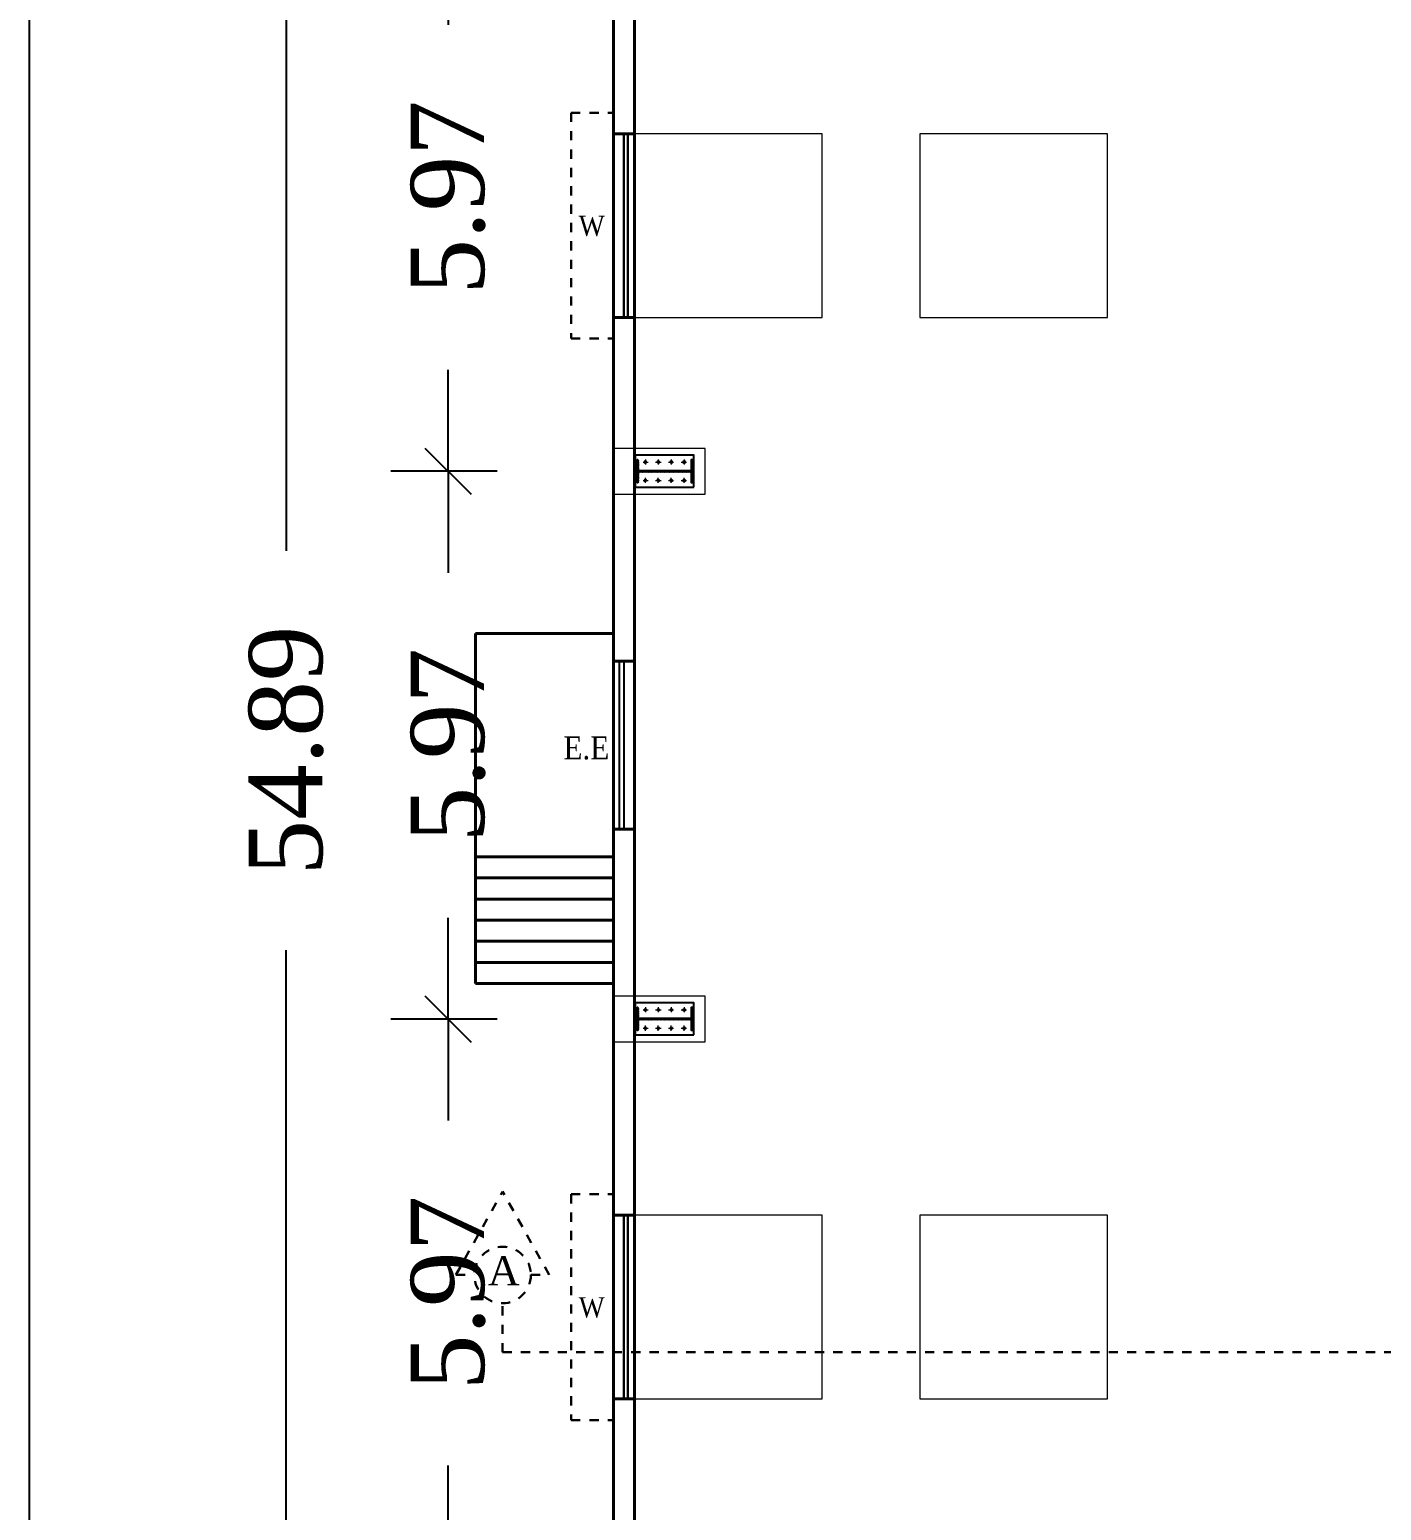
# Model space of a CAD drawing. Header units: metres. Extents: x 98347 to 98865, y -7394 to -7177.
# Drawn here: x 98526.76 to 98541.48, y -7354.85 to -7338.72 of the extents above; entities that cross this region are included whole.
import ezdxf

# ---------------------------------------------------------------- set-up
doc = ezdxf.new("R2010")
doc.units = ezdxf.units.M
doc.header["$LTSCALE"] = 0.5
doc.header["$MEASUREMENT"] = 0
doc.header["$PDMODE"] = 66
doc.linetypes.add('HIDDEN', pattern=[0.375, 0.25, -0.125])
doc.layers.get('0').update_dxf_attribs({"color": 30, "lineweight": 40})
for name, color, linetype in [('BLK_1_COVERED_AREA', 140, 'Continuous'), ('BLK_1_FLR_0_BLT_UP_AREA', 1, 'Continuous'), ('BLK_1_FLR_0_CARPET_AREA', 45, 'Continuous'), ('BLK_1_FLR_0_REGULAR_ROOM_1', 4, 'Continuous'), ('CEN', 3, 'Continuous'), ('PDF2_Geometry', 7, 'Continuous')]:
    doc.layers.add(name, color=color, linetype=linetype)
for name, color, linetype, lineweight in [('BLK_1_FLR_0_ROOM_1_LIGHT_VENTILATION_1', 4, 'Continuous', 15), ('DIM', 5, 'Continuous', 25), ('STAIR', 120, 'HIDDEN', 30), ('TEXT', 11, 'Continuous', 30), ('WINDOW', 3, 'Continuous', 30), ('WORKSHOP_AREA', 5, 'Continuous', 25)]:
    doc.layers.add(name, color=color, linetype=linetype, lineweight=lineweight)
doc.styles.add('15', font='times.ttf', dxfattribs={"width": 0.9, "height": 1.5})
doc.styles.add('DIM', font='times.ttf')
doc.styles.get("Standard").update_dxf_attribs({"font": 'times.ttf'})
doc.dimstyles.new('Standard$0', dxfattribs={"dimtxt": 0.08, "dimasz": 0.05, "dimexe": 0.02, "dimexo": 0.05, "dimgap": 0.09, "dimtad": 0, "dimtih": 1, "dimtoh": 1, "dimzin": 0, "dimdsep": 46, "dimtxsty": 'Standard', "dimcen": 0.09, "dimclrd": 7, "dimclre": 7, "dimclrt": 7, "dimadec": 0, "dimazin": 0, "dimtfac": 1, "dimtofl": 0, "dimtmove": 0, "dimatfit": 3, "dimfxl": 0, "dimtolj": 1, "dimtzin": 0, "dimarcsym": 0})

# ---------------------------------------------------------------- blocks, each defined once
blk = doc.blocks.new('_Oblique')
at = {"color": 0, "linetype": 'ByBlock', "lineweight": -2}
blk.add_line((-0.5, -0.5), (0.5, 0.5), dxfattribs=at)
blk = doc.blocks.new('*D59')
at = {"layer": 'Defpoints', "color": 0}
for p in [(98531.32, -7349.495), (98532.355, -7349.495), (98532.355, -7355.462)]:
    blk.add_point(p, dxfattribs=at)
at = {"layer": 'DIM', "color": 4, "lineweight": -2}
for p, q in [((98531.855, -7349.495), (98530.695, -7349.495)), ((98531.32, -7349.495), (98531.32, -7350.599)), ((98531.32, -7355.462), (98531.32, -7354.358)), ((98531.855, -7355.462), (98530.695, -7355.462))]:
    blk.add_line(p, q, dxfattribs=at)
at = {"layer": 'DIM', "color": 4, "lineweight": -2, "xscale": 0.5, "yscale": 0.5, "zscale": 0.5}
for p, rotation in [((98531.32, -7349.495), 90), ((98531.32, -7355.462), 270)]:
    blk.add_blockref('_Oblique', p, dxfattribs=dict(at, rotation=rotation))
at = {"layer": 'DIM', "insert": (98531.32, -7352.478), "char_height": 0.8, "attachment_point": 5, "rotation": 90, "style": 'DIM'}
blk.add_mtext('\\A1;5.97', dxfattribs=at)
blk = doc.blocks.new('*D60')
at = {"layer": 'Defpoints', "color": 0}
for p in [(98531.32, -7343.529), (98532.355, -7343.529), (98532.355, -7349.495)]:
    blk.add_point(p, dxfattribs=at)
at = {"layer": 'DIM', "color": 4, "lineweight": -2}
for p, q in [((98531.855, -7343.529), (98530.695, -7343.529)), ((98531.32, -7343.529), (98531.32, -7344.633)), ((98531.32, -7349.495), (98531.32, -7348.391)), ((98531.855, -7349.495), (98530.695, -7349.495))]:
    blk.add_line(p, q, dxfattribs=at)
at = {"layer": 'DIM', "color": 4, "lineweight": -2, "xscale": 0.5, "yscale": 0.5, "zscale": 0.5}
for p, rotation in [((98531.32, -7343.529), 90), ((98531.32, -7349.495), 270)]:
    blk.add_blockref('_Oblique', p, dxfattribs=dict(at, rotation=rotation))
at = {"layer": 'DIM', "insert": (98531.32, -7346.512), "char_height": 0.8, "attachment_point": 5, "rotation": 90, "style": 'DIM'}
blk.add_mtext('\\A1;5.97', dxfattribs=at)
blk = doc.blocks.new('*D61')
at = {"layer": 'Defpoints', "color": 0}
for p in [(98531.32, -7337.563), (98532.355, -7337.563), (98532.355, -7343.529)]:
    blk.add_point(p, dxfattribs=at)
at = {"layer": 'DIM', "color": 4, "lineweight": -2}
for p, q in [((98531.855, -7337.563), (98530.695, -7337.563)), ((98531.32, -7337.563), (98531.32, -7338.667)), ((98531.32, -7343.529), (98531.32, -7342.425)), ((98531.855, -7343.529), (98530.695, -7343.529))]:
    blk.add_line(p, q, dxfattribs=at)
at = {"layer": 'DIM', "color": 4, "lineweight": -2, "xscale": 0.5, "yscale": 0.5, "zscale": 0.5}
for p, rotation in [((98531.32, -7337.563), 90), ((98531.32, -7343.529), 270)]:
    blk.add_blockref('_Oblique', p, dxfattribs=dict(at, rotation=rotation))
at = {"layer": 'DIM', "insert": (98531.32, -7340.546), "char_height": 0.8, "attachment_point": 5, "rotation": 90, "style": 'DIM'}
blk.add_mtext('\\A1;5.97', dxfattribs=at)
blk = doc.blocks.new('*D65')
at = {"layer": 'Defpoints', "color": 0}
for p in [(98529.558, -7319.127), (98530.592, -7319.127), (98530.592, -7374.012)]:
    blk.add_point(p, dxfattribs=at)
at = {"layer": 'DIM', "color": 4, "lineweight": -2}
for p, q in [((98530.092, -7319.127), (98528.933, -7319.127)), ((98529.558, -7319.127), (98529.558, -7344.394)), ((98529.558, -7374.012), (98529.558, -7348.745)), ((98530.092, -7374.012), (98528.933, -7374.012))]:
    blk.add_line(p, q, dxfattribs=at)
at = {"layer": 'DIM', "color": 4, "lineweight": -2, "xscale": 0.5, "yscale": 0.5, "zscale": 0.5}
for p, rotation in [((98529.558, -7319.127), 90), ((98529.558, -7374.012), 270)]:
    blk.add_blockref('_Oblique', p, dxfattribs=dict(at, rotation=rotation))
at = {"layer": 'DIM', "insert": (98529.558, -7346.57), "char_height": 0.8, "attachment_point": 5, "rotation": 90, "style": 'DIM'}
blk.add_mtext('\\A1;54.89', dxfattribs=at)

msp = doc.modelspace()

# ---------------------------------------------------------------- linework, layer by layer
for p, q in [((98533.119, -7374.012), (98533.119, -7319.012)), ((98533.349, -7373.782), (98533.349, -7319.242)), ((98533.349, -7339.854), (98533.119, -7339.854)), ((98533.349, -7341.854), (98533.119, -7341.854)), ((98533.119, -7345.597), (98533.349, -7345.597)), ((98533.119, -7347.427), (98533.349, -7347.427)), ((98533.349, -7351.632), (98533.119, -7351.632)), ((98533.349, -7353.632), (98533.119, -7353.632))]:
    msp.add_line(p, q)
at = {"color": 2}
for p, q in [((98531.619, -7349.107), (98531.619, -7345.297)), ((98533.119, -7345.297), (98531.619, -7345.297)), ((98533.119, -7347.727), (98531.619, -7347.727)), ((98533.119, -7347.957), (98531.619, -7347.957)), ((98533.119, -7348.187), (98531.619, -7348.187)), ((98533.119, -7348.417), (98531.619, -7348.417)), ((98533.119, -7348.647), (98531.619, -7348.647)), ((98533.119, -7348.877), (98531.619, -7348.877)), ((98533.119, -7349.107), (98531.619, -7349.107))]:
    msp.add_line(p, q, dxfattribs=at)
at = {"layer": 'BLK_1_COVERED_AREA', "color": 140}
msp.add_lwpolyline([(98533.119, -7319.012), (98568.119, -7319.012), (98568.119, -7374.012), (98533.119, -7374.012)], close=True, dxfattribs=at)
at = {"layer": 'BLK_1_FLR_0_BLT_UP_AREA', "color": 45, "lineweight": 30}
msp.add_lwpolyline([(98533.119, -7319.012), (98568.119, -7319.012), (98568.119, -7374.012), (98533.119, -7374.012)], close=True, dxfattribs=at)
at = {"layer": 'BLK_1_FLR_0_CARPET_AREA', "color": 45, "lineweight": 0}
msp.add_lwpolyline([(98533.349, -7373.782), (98567.889, -7373.782), (98567.889, -7319.242), (98533.349, -7319.242)], close=True, dxfattribs=at)
at = {"layer": 'BLK_1_FLR_0_REGULAR_ROOM_1', "color": 4, "lineweight": 0}
msp.add_lwpolyline([(98533.349, -7373.782), (98567.889, -7373.782), (98567.889, -7319.242), (98533.349, -7319.242)], close=True, dxfattribs=at)
at = {"layer": 'BLK_1_FLR_0_ROOM_1_LIGHT_VENTILATION_1'}
for points in [[(98533.349, -7341.854), (98535.394, -7341.854), (98535.394, -7339.854), (98533.349, -7339.854)], [(98536.455, -7341.854), (98538.5, -7341.854), (98538.5, -7339.854), (98536.455, -7339.854)], [(98533.349, -7353.632), (98535.394, -7353.632), (98535.394, -7351.632), (98533.349, -7351.632)], [(98536.455, -7353.632), (98538.5, -7353.632), (98538.5, -7351.632), (98536.455, -7351.632)]]:
    msp.add_lwpolyline(points, close=True, dxfattribs=at)
at = {"layer": 'CEN'}
for p, q in [((98533.119, -7345.597), (98533.119, -7347.427)), ((98533.182, -7345.597), (98533.182, -7347.427)), ((98533.234, -7345.597), (98533.234, -7347.427)), ((98533.349, -7345.597), (98533.349, -7347.427))]:
    msp.add_line(p, q, dxfattribs=at)
at = {"layer": 'DIM'}
msp.add_lwpolyline([(98526.763, -7378.344), (98526.763, -7293.473), (98646.794, -7293.473), (98646.794, -7378.344)], close=True, dxfattribs=at)
at = {"layer": 'PDF2_Geometry', "lineweight": 20}
for points in [[(98534.12, -7343.778), (98534.12, -7343.28), (98533.119, -7343.28), (98533.119, -7343.778)], [(98534.12, -7349.744), (98534.12, -7349.246), (98533.119, -7349.246), (98533.119, -7349.744)]]:
    msp.add_lwpolyline(points, close=True, dxfattribs=at)
at = {"layer": 'PDF2_Geometry', "lineweight": 25}
for points in [[(98533.996, -7343.701), (98533.996, -7343.352), (98533.358, -7343.352), (98533.358, -7343.701)], [(98533.387, -7343.65), (98533.387, -7343.403), (98533.379, -7343.403), (98533.379, -7343.65)], [(98533.979, -7343.65), (98533.979, -7343.403), (98533.967, -7343.403), (98533.967, -7343.65)], [(98533.966, -7343.531), (98533.966, -7343.523), (98533.387, -7343.523), (98533.387, -7343.531)], [(98533.996, -7349.668), (98533.996, -7349.319), (98533.358, -7349.319), (98533.358, -7349.668)], [(98533.387, -7349.617), (98533.387, -7349.37), (98533.379, -7349.37), (98533.379, -7349.617)], [(98533.979, -7349.617), (98533.979, -7349.37), (98533.967, -7349.37), (98533.967, -7349.617)], [(98533.966, -7349.497), (98533.966, -7349.489), (98533.387, -7349.489), (98533.387, -7349.497)]]:
    msp.add_lwpolyline(points, close=True, dxfattribs=at)
at = {"layer": 'PDF2_Geometry', "lineweight": 5}
for points in [[(98533.374, -7343.408), (98533.378, -7343.412)], [(98533.374, -7343.416), (98533.378, -7343.42)], [(98533.374, -7343.425), (98533.378, -7343.429)], [(98533.374, -7343.433), (98533.378, -7343.437)], [(98533.374, -7343.442), (98533.378, -7343.446)], [(98533.374, -7343.45), (98533.378, -7343.459)], [(98533.374, -7343.459), (98533.378, -7343.467)], [(98533.378, -7343.403), (98533.378, -7343.399)], [(98533.387, -7343.403), (98533.396, -7343.412)], [(98533.387, -7343.412), (98533.396, -7343.42)], [(98533.387, -7343.425), (98533.396, -7343.429)], [(98533.387, -7343.433), (98533.396, -7343.437)], [(98533.387, -7343.442), (98533.396, -7343.446)], [(98533.387, -7343.45), (98533.396, -7343.454)], [(98533.387, -7343.459), (98533.396, -7343.463)], [(98533.442, -7343.429), (98533.497, -7343.429)], [(98533.455, -7343.433), (98533.472, -7343.416), (98533.455, -7343.429)], [(98533.455, -7343.425), (98533.464, -7343.416)], [(98533.481, -7343.42), (98533.459, -7343.437), (98533.476, -7343.416)], [(98533.468, -7343.442), (98533.481, -7343.425), (98533.464, -7343.437)], [(98533.468, -7343.399), (98533.468, -7343.454)], [(98533.472, -7343.442), (98533.481, -7343.433)], [(98533.579, -7343.429), (98533.638, -7343.429)], [(98533.596, -7343.433), (98533.612, -7343.416)], [(98533.596, -7343.429), (98533.608, -7343.416)], [(98533.596, -7343.425), (98533.604, -7343.416)], [(98533.617, -7343.42), (98533.6, -7343.437), (98533.617, -7343.416)], [(98533.608, -7343.442), (98533.621, -7343.425), (98533.604, -7343.437)], [(98533.608, -7343.399), (98533.608, -7343.454)], [(98533.612, -7343.442), (98533.621, -7343.433)], [(98533.719, -7343.429), (98533.775, -7343.429)], [(98533.736, -7343.433), (98533.753, -7343.416)], [(98533.736, -7343.429), (98533.749, -7343.416)], [(98533.736, -7343.425), (98533.744, -7343.416)], [(98533.758, -7343.42), (98533.74, -7343.437), (98533.758, -7343.416)], [(98533.749, -7343.442), (98533.762, -7343.425), (98533.744, -7343.437)], [(98533.749, -7343.399), (98533.749, -7343.454)], [(98533.753, -7343.442), (98533.762, -7343.433)], [(98533.859, -7343.429), (98533.915, -7343.429)], [(98533.877, -7343.437), (98533.894, -7343.416), (98533.877, -7343.433)], [(98533.877, -7343.429), (98533.89, -7343.416)], [(98533.877, -7343.425), (98533.886, -7343.416)], [(98533.881, -7343.437), (98533.898, -7343.42)], [(98533.886, -7343.442), (98533.903, -7343.425)], [(98533.886, -7343.437), (98533.898, -7343.425)], [(98533.89, -7343.399), (98533.89, -7343.454)], [(98533.894, -7343.442), (98533.898, -7343.433)], [(98533.962, -7343.408), (98533.966, -7343.412)], [(98533.962, -7343.416), (98533.966, -7343.42)], [(98533.962, -7343.425), (98533.966, -7343.429)], [(98533.962, -7343.433), (98533.966, -7343.437)], [(98533.962, -7343.442), (98533.966, -7343.446)], [(98533.962, -7343.45), (98533.966, -7343.454)], [(98533.962, -7343.459), (98533.966, -7343.463)], [(98533.979, -7343.403), (98533.983, -7343.408)], [(98533.979, -7343.412), (98533.983, -7343.416)], [(98533.979, -7343.42), (98533.983, -7343.425)], [(98533.979, -7343.429), (98533.983, -7343.433)], [(98533.979, -7343.437), (98533.983, -7343.442)], [(98533.979, -7343.446), (98533.983, -7343.45)], [(98533.979, -7343.454), (98533.983, -7343.463)], [(98533.596, -7343.527), (98533.344, -7343.527)], [(98533.374, -7343.471), (98533.378, -7343.476)], [(98533.374, -7343.48), (98533.378, -7343.484)], [(98533.374, -7343.488), (98533.378, -7343.493)], [(98533.374, -7343.497), (98533.378, -7343.501)], [(98533.374, -7343.506), (98533.378, -7343.51)], [(98533.374, -7343.514), (98533.378, -7343.518)], [(98533.374, -7343.523), (98533.378, -7343.527)], [(98533.374, -7343.531), (98533.378, -7343.535)], [(98533.374, -7343.54), (98533.378, -7343.544)], [(98533.374, -7343.548), (98533.378, -7343.552)], [(98533.374, -7343.557), (98533.378, -7343.561)], [(98533.374, -7343.565), (98533.378, -7343.574)], [(98533.374, -7343.574), (98533.378, -7343.582)], [(98533.374, -7343.582), (98533.378, -7343.591)], [(98533.374, -7343.595), (98533.378, -7343.599)], [(98533.374, -7343.604), (98533.378, -7343.608)], [(98533.374, -7343.612), (98533.378, -7343.616)], [(98533.374, -7343.621), (98533.378, -7343.625)], [(98533.387, -7343.467), (98533.396, -7343.471)], [(98533.387, -7343.476), (98533.396, -7343.48)], [(98533.387, -7343.484), (98533.396, -7343.488)], [(98533.387, -7343.493), (98533.396, -7343.497)], [(98533.387, -7343.501), (98533.396, -7343.506)], [(98533.387, -7343.51), (98533.396, -7343.514)], [(98533.396, -7343.535), (98533.391, -7343.531), (98533.387, -7343.535), (98533.396, -7343.544)], [(98533.387, -7343.548), (98533.396, -7343.552)], [(98533.387, -7343.557), (98533.396, -7343.561)], [(98533.387, -7343.565), (98533.396, -7343.569)], [(98533.387, -7343.574), (98533.396, -7343.578)], [(98533.387, -7343.582), (98533.396, -7343.586)], [(98533.387, -7343.591), (98533.396, -7343.595)], [(98533.387, -7343.599), (98533.396, -7343.604)], [(98533.387, -7343.608), (98533.396, -7343.612)], [(98533.387, -7343.616), (98533.396, -7343.621)], [(98533.396, -7343.518), (98533.4, -7343.523)], [(98533.396, -7343.54), (98533.4, -7343.531)], [(98533.404, -7343.518), (98533.409, -7343.523)], [(98533.404, -7343.54), (98533.409, -7343.531)], [(98533.413, -7343.518), (98533.417, -7343.523)], [(98533.413, -7343.54), (98533.417, -7343.531)], [(98533.421, -7343.518), (98533.426, -7343.523)], [(98533.421, -7343.54), (98533.426, -7343.531)], [(98533.43, -7343.518), (98533.434, -7343.523)], [(98533.43, -7343.54), (98533.434, -7343.531)], [(98533.438, -7343.518), (98533.447, -7343.523)], [(98533.438, -7343.54), (98533.447, -7343.531)], [(98533.447, -7343.518), (98533.455, -7343.523)], [(98533.447, -7343.54), (98533.455, -7343.531)], [(98533.455, -7343.633), (98533.472, -7343.616), (98533.455, -7343.629)], [(98533.455, -7343.625), (98533.464, -7343.616)], [(98533.459, -7343.518), (98533.464, -7343.523)], [(98533.459, -7343.54), (98533.464, -7343.531)], [(98533.459, -7343.633), (98533.476, -7343.616)], [(98533.459, -7343.638), (98533.481, -7343.621)], [(98533.468, -7343.518), (98533.472, -7343.523)], [(98533.468, -7343.54), (98533.472, -7343.531)], [(98533.468, -7343.655), (98533.468, -7343.599)], [(98533.476, -7343.518), (98533.481, -7343.523)], [(98533.476, -7343.54), (98533.481, -7343.531)], [(98533.485, -7343.518), (98533.489, -7343.523)], [(98533.485, -7343.54), (98533.489, -7343.531)], [(98533.493, -7343.518), (98533.497, -7343.523)], [(98533.493, -7343.54), (98533.497, -7343.531)], [(98533.502, -7343.518), (98533.506, -7343.523)], [(98533.502, -7343.54), (98533.506, -7343.531)], [(98533.51, -7343.518), (98533.515, -7343.523)], [(98533.51, -7343.54), (98533.515, -7343.531)], [(98533.519, -7343.518), (98533.524, -7343.523)], [(98533.519, -7343.54), (98533.524, -7343.531)], [(98533.528, -7343.518), (98533.532, -7343.523)], [(98533.528, -7343.54), (98533.532, -7343.531)], [(98533.536, -7343.518), (98533.541, -7343.523)], [(98533.536, -7343.54), (98533.541, -7343.531)], [(98533.545, -7343.518), (98533.549, -7343.523)], [(98533.545, -7343.54), (98533.549, -7343.531)], [(98533.553, -7343.518), (98533.558, -7343.523)], [(98533.553, -7343.54), (98533.558, -7343.531)], [(98533.562, -7343.518), (98533.57, -7343.523)], [(98533.562, -7343.54), (98533.57, -7343.531)], [(98533.57, -7343.518), (98533.579, -7343.523)], [(98533.57, -7343.54), (98533.579, -7343.531)], [(98533.583, -7343.518), (98533.587, -7343.523)], [(98533.583, -7343.54), (98533.587, -7343.531)], [(98533.591, -7343.518), (98533.596, -7343.523)], [(98533.591, -7343.54), (98533.596, -7343.531)], [(98533.596, -7343.633), (98533.612, -7343.616)], [(98533.596, -7343.629), (98533.608, -7343.616)], [(98533.596, -7343.625), (98533.604, -7343.616)], [(98533.6, -7343.518), (98533.604, -7343.523)], [(98533.6, -7343.54), (98533.604, -7343.531)], [(98533.6, -7343.633), (98533.617, -7343.616)], [(98533.6, -7343.638), (98533.617, -7343.621)], [(98533.608, -7343.518), (98533.612, -7343.523)], [(98533.608, -7343.54), (98533.612, -7343.531)], [(98533.608, -7343.655), (98533.608, -7343.599)], [(98533.617, -7343.518), (98533.621, -7343.523)], [(98533.617, -7343.54), (98533.617, -7343.535), (98533.621, -7343.531)], [(98533.625, -7343.518), (98533.63, -7343.523)], [(98533.625, -7343.54), (98533.63, -7343.531)], [(98533.634, -7343.518), (98533.638, -7343.523)], [(98533.634, -7343.54), (98533.638, -7343.531)], [(98533.643, -7343.518), (98533.647, -7343.523)], [(98533.643, -7343.54), (98533.647, -7343.531)], [(98533.651, -7343.518), (98533.656, -7343.523)], [(98533.651, -7343.54), (98533.656, -7343.531)], [(98533.66, -7343.518), (98533.664, -7343.523)], [(98533.66, -7343.54), (98533.664, -7343.531)], [(98533.668, -7343.518), (98533.673, -7343.523)], [(98533.668, -7343.54), (98533.673, -7343.531)], [(98533.677, -7343.518), (98533.685, -7343.523)], [(98533.677, -7343.54), (98533.685, -7343.531)], [(98533.685, -7343.518), (98533.694, -7343.523)], [(98533.685, -7343.54), (98533.694, -7343.531)], [(98533.694, -7343.518), (98533.702, -7343.523)], [(98533.694, -7343.54), (98533.702, -7343.531)], [(98533.706, -7343.518), (98533.711, -7343.523)], [(98533.706, -7343.54), (98533.711, -7343.531)], [(98533.715, -7343.518), (98533.719, -7343.523)], [(98533.715, -7343.54), (98533.719, -7343.531)], [(98533.723, -7343.518), (98533.727, -7343.523)], [(98533.723, -7343.54), (98533.727, -7343.531)], [(98533.732, -7343.518), (98533.736, -7343.523)], [(98533.732, -7343.54), (98533.736, -7343.531)], [(98533.736, -7343.633), (98533.753, -7343.616)], [(98533.736, -7343.629), (98533.749, -7343.616)], [(98533.736, -7343.625), (98533.744, -7343.616)], [(98533.74, -7343.518), (98533.744, -7343.523)], [(98533.74, -7343.54), (98533.744, -7343.531)], [(98533.74, -7343.633), (98533.758, -7343.616)], [(98533.74, -7343.638), (98533.758, -7343.621)], [(98533.749, -7343.518), (98533.753, -7343.523)], [(98533.749, -7343.54), (98533.753, -7343.531)], [(98533.749, -7343.655), (98533.749, -7343.599)], [(98533.758, -7343.518), (98533.762, -7343.523)], [(98533.758, -7343.54), (98533.762, -7343.531)], [(98533.766, -7343.518), (98533.771, -7343.523)], [(98533.766, -7343.54), (98533.771, -7343.531)], [(98533.775, -7343.518), (98533.779, -7343.523)], [(98533.775, -7343.54), (98533.779, -7343.531)], [(98533.783, -7343.518), (98533.788, -7343.523)], [(98533.783, -7343.54), (98533.788, -7343.531)], [(98533.792, -7343.518), (98533.796, -7343.523)], [(98533.792, -7343.54), (98533.796, -7343.531)], [(98533.8, -7343.518), (98533.809, -7343.523)], [(98533.8, -7343.54), (98533.809, -7343.531)], [(98533.809, -7343.518), (98533.817, -7343.523)], [(98533.809, -7343.54), (98533.817, -7343.531)], [(98533.821, -7343.518), (98533.826, -7343.523)], [(98533.821, -7343.54), (98533.826, -7343.531)], [(98533.83, -7343.518), (98533.834, -7343.523)], [(98533.83, -7343.54), (98533.834, -7343.531)], [(98533.838, -7343.518), (98533.843, -7343.523)], [(98533.838, -7343.54), (98533.843, -7343.531)], [(98533.847, -7343.518), (98533.851, -7343.523)], [(98533.847, -7343.54), (98533.851, -7343.531)], [(98533.855, -7343.518), (98533.859, -7343.523)], [(98533.855, -7343.54), (98533.859, -7343.531)], [(98533.864, -7343.518), (98533.868, -7343.523)], [(98533.864, -7343.54), (98533.868, -7343.531)], [(98533.872, -7343.518), (98533.877, -7343.523)], [(98533.872, -7343.54), (98533.877, -7343.531)], [(98533.877, -7343.633), (98533.894, -7343.616), (98533.877, -7343.633)], [(98533.877, -7343.629), (98533.89, -7343.616)], [(98533.877, -7343.625), (98533.886, -7343.616)], [(98533.881, -7343.518), (98533.886, -7343.523)], [(98533.881, -7343.54), (98533.886, -7343.531)], [(98533.881, -7343.638), (98533.898, -7343.621)], [(98533.89, -7343.518), (98533.894, -7343.523)], [(98533.89, -7343.54), (98533.894, -7343.531)], [(98533.89, -7343.655), (98533.89, -7343.599)], [(98533.898, -7343.518), (98533.903, -7343.523)], [(98533.898, -7343.54), (98533.903, -7343.531)], [(98533.907, -7343.518), (98533.911, -7343.523)], [(98533.907, -7343.54), (98533.911, -7343.531)], [(98533.915, -7343.518), (98533.92, -7343.523)], [(98533.915, -7343.54), (98533.92, -7343.531)], [(98533.924, -7343.518), (98533.932, -7343.523)], [(98533.924, -7343.54), (98533.932, -7343.531)], [(98533.932, -7343.518), (98533.941, -7343.523)], [(98533.932, -7343.54), (98533.941, -7343.531)], [(98533.945, -7343.518), (98533.949, -7343.523)], [(98533.945, -7343.54), (98533.949, -7343.531)], [(98533.953, -7343.518), (98533.958, -7343.523)], [(98533.953, -7343.54), (98533.958, -7343.531)], [(98533.962, -7343.467), (98533.966, -7343.471)], [(98533.962, -7343.476), (98533.966, -7343.48)], [(98533.962, -7343.484), (98533.966, -7343.488)], [(98533.962, -7343.493), (98533.966, -7343.497)], [(98533.962, -7343.501), (98533.966, -7343.51)], [(98533.962, -7343.51), (98533.966, -7343.518)], [(98533.962, -7343.523), (98533.962, -7343.518), (98533.966, -7343.523)], [(98533.966, -7343.535), (98533.966, -7343.531), (98533.962, -7343.54), (98533.966, -7343.544)], [(98533.962, -7343.548), (98533.966, -7343.552)], [(98533.962, -7343.557), (98533.966, -7343.561)], [(98533.962, -7343.565), (98533.966, -7343.569)], [(98533.962, -7343.574), (98533.966, -7343.578)], [(98533.962, -7343.582), (98533.966, -7343.586)], [(98533.962, -7343.591), (98533.966, -7343.595)], [(98533.962, -7343.599), (98533.966, -7343.604)], [(98533.962, -7343.608), (98533.966, -7343.612)], [(98533.962, -7343.616), (98533.966, -7343.621)], [(98533.979, -7343.463), (98533.983, -7343.471)], [(98533.979, -7343.476), (98533.983, -7343.48)], [(98533.979, -7343.484), (98533.983, -7343.488)], [(98533.979, -7343.493), (98533.983, -7343.497)], [(98533.979, -7343.501), (98533.983, -7343.506)], [(98533.979, -7343.51), (98533.983, -7343.514)], [(98533.979, -7343.518), (98533.983, -7343.523)], [(98533.979, -7343.527), (98533.983, -7343.531)], [(98533.979, -7343.535), (98533.983, -7343.54)], [(98533.979, -7343.544), (98533.983, -7343.548)], [(98533.979, -7343.552), (98533.983, -7343.557)], [(98533.979, -7343.561), (98533.983, -7343.565)], [(98533.979, -7343.569), (98533.983, -7343.574)], [(98533.979, -7343.578), (98533.983, -7343.586)], [(98533.979, -7343.586), (98533.983, -7343.595)], [(98533.979, -7343.599), (98533.983, -7343.604)], [(98533.979, -7343.608), (98533.983, -7343.612)], [(98533.979, -7343.616), (98533.983, -7343.621)], [(98533.374, -7343.629), (98533.378, -7343.633)], [(98533.374, -7343.638), (98533.378, -7343.642)], [(98533.374, -7343.646), (98533.378, -7343.65)], [(98533.387, -7343.625), (98533.396, -7343.629)], [(98533.387, -7343.633), (98533.396, -7343.638)], [(98533.387, -7343.642), (98533.396, -7343.65)], [(98533.387, -7343.65), (98533.387, -7343.646)], [(98533.442, -7343.629), (98533.497, -7343.629)], [(98533.468, -7343.642), (98533.481, -7343.625), (98533.464, -7343.638)], [(98533.472, -7343.638), (98533.481, -7343.633)], [(98533.579, -7343.629), (98533.638, -7343.629)], [(98533.608, -7343.642), (98533.621, -7343.625), (98533.604, -7343.638)], [(98533.612, -7343.638), (98533.621, -7343.633)], [(98533.719, -7343.629), (98533.775, -7343.629)], [(98533.749, -7343.642), (98533.762, -7343.625), (98533.744, -7343.638)], [(98533.753, -7343.638), (98533.762, -7343.633)], [(98533.859, -7343.629), (98533.915, -7343.629)], [(98533.886, -7343.642), (98533.903, -7343.625)], [(98533.886, -7343.638), (98533.898, -7343.625)], [(98533.894, -7343.638), (98533.898, -7343.633)], [(98533.962, -7343.625), (98533.966, -7343.633)], [(98533.962, -7343.633), (98533.966, -7343.642)], [(98533.962, -7343.646), (98533.966, -7343.65)], [(98533.979, -7343.625), (98533.983, -7343.629)], [(98533.979, -7343.633), (98533.983, -7343.638)], [(98533.979, -7343.642), (98533.983, -7343.646)], [(98533.979, -7343.65), (98533.979, -7343.646)], [(98533.374, -7349.374), (98533.378, -7349.378)], [(98533.374, -7349.382), (98533.378, -7349.387)], [(98533.374, -7349.391), (98533.378, -7349.395)], [(98533.374, -7349.399), (98533.378, -7349.404)], [(98533.374, -7349.408), (98533.378, -7349.412)], [(98533.374, -7349.416), (98533.378, -7349.425)], [(98533.374, -7349.425), (98533.378, -7349.434)], [(98533.378, -7349.37), (98533.378, -7349.365)], [(98533.387, -7349.37), (98533.396, -7349.378)], [(98533.387, -7349.378), (98533.396, -7349.387)], [(98533.387, -7349.391), (98533.396, -7349.395)], [(98533.387, -7349.399), (98533.396, -7349.404)], [(98533.387, -7349.408), (98533.396, -7349.412)], [(98533.387, -7349.416), (98533.396, -7349.421)], [(98533.387, -7349.425), (98533.396, -7349.429)], [(98533.442, -7349.395), (98533.497, -7349.395)], [(98533.455, -7349.399), (98533.472, -7349.382), (98533.455, -7349.395)], [(98533.455, -7349.391), (98533.464, -7349.382)], [(98533.481, -7349.387), (98533.459, -7349.404), (98533.476, -7349.382)], [(98533.468, -7349.408), (98533.481, -7349.391), (98533.464, -7349.404)], [(98533.468, -7349.365), (98533.468, -7349.421)], [(98533.472, -7349.408), (98533.481, -7349.399)], [(98533.579, -7349.395), (98533.638, -7349.395)], [(98533.596, -7349.399), (98533.612, -7349.382)], [(98533.596, -7349.395), (98533.608, -7349.382)], [(98533.596, -7349.391), (98533.604, -7349.382)], [(98533.617, -7349.387), (98533.6, -7349.404), (98533.617, -7349.382)], [(98533.608, -7349.408), (98533.621, -7349.391), (98533.604, -7349.404)], [(98533.608, -7349.365), (98533.608, -7349.421)], [(98533.612, -7349.408), (98533.621, -7349.399)], [(98533.719, -7349.395), (98533.775, -7349.395)], [(98533.736, -7349.399), (98533.753, -7349.382)], [(98533.736, -7349.395), (98533.749, -7349.382)], [(98533.736, -7349.391), (98533.744, -7349.382)], [(98533.758, -7349.387), (98533.74, -7349.404), (98533.758, -7349.382)], [(98533.749, -7349.408), (98533.762, -7349.391), (98533.744, -7349.404)], [(98533.749, -7349.365), (98533.749, -7349.421)], [(98533.753, -7349.408), (98533.762, -7349.399)], [(98533.859, -7349.395), (98533.915, -7349.395)], [(98533.877, -7349.404), (98533.894, -7349.382), (98533.877, -7349.399)], [(98533.877, -7349.395), (98533.89, -7349.382)], [(98533.877, -7349.391), (98533.886, -7349.382)], [(98533.881, -7349.404), (98533.898, -7349.387)], [(98533.886, -7349.408), (98533.903, -7349.391)], [(98533.886, -7349.404), (98533.898, -7349.391)], [(98533.89, -7349.365), (98533.89, -7349.421)], [(98533.894, -7349.408), (98533.898, -7349.399)], [(98533.962, -7349.374), (98533.966, -7349.378)], [(98533.962, -7349.382), (98533.966, -7349.387)], [(98533.962, -7349.391), (98533.966, -7349.395)], [(98533.962, -7349.399), (98533.966, -7349.404)], [(98533.962, -7349.408), (98533.966, -7349.412)], [(98533.962, -7349.416), (98533.966, -7349.421)], [(98533.962, -7349.425), (98533.966, -7349.429)], [(98533.979, -7349.37), (98533.983, -7349.374)], [(98533.979, -7349.378), (98533.983, -7349.382)], [(98533.979, -7349.387), (98533.983, -7349.391)], [(98533.979, -7349.395), (98533.983, -7349.399)], [(98533.979, -7349.404), (98533.983, -7349.408)], [(98533.979, -7349.412), (98533.983, -7349.416)], [(98533.979, -7349.421), (98533.983, -7349.429)], [(98533.979, -7349.429), (98533.983, -7349.438)], [(98533.596, -7349.493), (98533.344, -7349.493)], [(98533.374, -7349.438), (98533.378, -7349.442)], [(98533.374, -7349.446), (98533.378, -7349.451)], [(98533.374, -7349.455), (98533.378, -7349.459)], [(98533.374, -7349.463), (98533.378, -7349.468)], [(98533.374, -7349.472), (98533.378, -7349.476)], [(98533.374, -7349.48), (98533.378, -7349.485)], [(98533.374, -7349.489), (98533.378, -7349.493)], [(98533.374, -7349.497), (98533.378, -7349.502)], [(98533.374, -7349.506), (98533.378, -7349.51)], [(98533.374, -7349.514), (98533.378, -7349.519)], [(98533.374, -7349.523), (98533.378, -7349.527)], [(98533.374, -7349.532), (98533.378, -7349.54)], [(98533.374, -7349.54), (98533.378, -7349.549)], [(98533.374, -7349.549), (98533.378, -7349.557)], [(98533.374, -7349.561), (98533.378, -7349.566)], [(98533.374, -7349.57), (98533.378, -7349.574)], [(98533.374, -7349.578), (98533.378, -7349.583)], [(98533.374, -7349.587), (98533.378, -7349.591)], [(98533.387, -7349.434), (98533.396, -7349.438)], [(98533.387, -7349.442), (98533.396, -7349.446)], [(98533.387, -7349.451), (98533.396, -7349.455)], [(98533.387, -7349.459), (98533.396, -7349.463)], [(98533.387, -7349.468), (98533.396, -7349.472)], [(98533.387, -7349.476), (98533.396, -7349.48)], [(98533.396, -7349.502), (98533.391, -7349.497), (98533.387, -7349.502), (98533.396, -7349.51)], [(98533.387, -7349.514), (98533.396, -7349.519)], [(98533.387, -7349.523), (98533.396, -7349.527)], [(98533.387, -7349.532), (98533.396, -7349.536)], [(98533.387, -7349.54), (98533.396, -7349.544)], [(98533.387, -7349.549), (98533.396, -7349.553)], [(98533.387, -7349.557), (98533.396, -7349.561)], [(98533.387, -7349.566), (98533.396, -7349.57)], [(98533.387, -7349.574), (98533.396, -7349.578)], [(98533.387, -7349.583), (98533.396, -7349.587)], [(98533.396, -7349.485), (98533.4, -7349.489)], [(98533.396, -7349.506), (98533.4, -7349.497)], [(98533.404, -7349.485), (98533.409, -7349.489)], [(98533.404, -7349.506), (98533.409, -7349.497)], [(98533.413, -7349.485), (98533.417, -7349.489)], [(98533.413, -7349.506), (98533.417, -7349.497)], [(98533.421, -7349.485), (98533.426, -7349.489)], [(98533.421, -7349.506), (98533.426, -7349.497)], [(98533.43, -7349.485), (98533.434, -7349.489)], [(98533.43, -7349.506), (98533.434, -7349.497)], [(98533.438, -7349.485), (98533.447, -7349.489)], [(98533.438, -7349.506), (98533.447, -7349.497)], [(98533.447, -7349.485), (98533.455, -7349.489)], [(98533.447, -7349.506), (98533.455, -7349.497)], [(98533.455, -7349.6), (98533.472, -7349.583), (98533.455, -7349.595)], [(98533.455, -7349.591), (98533.464, -7349.583)], [(98533.459, -7349.485), (98533.464, -7349.489)], [(98533.459, -7349.506), (98533.464, -7349.497)], [(98533.459, -7349.6), (98533.476, -7349.583)], [(98533.459, -7349.604), (98533.481, -7349.587)], [(98533.468, -7349.485), (98533.472, -7349.489)], [(98533.468, -7349.506), (98533.472, -7349.497)], [(98533.468, -7349.621), (98533.468, -7349.566)], [(98533.476, -7349.485), (98533.481, -7349.489)], [(98533.476, -7349.506), (98533.481, -7349.497)], [(98533.485, -7349.485), (98533.489, -7349.489)], [(98533.485, -7349.506), (98533.489, -7349.497)], [(98533.493, -7349.485), (98533.497, -7349.489)], [(98533.493, -7349.506), (98533.497, -7349.497)], [(98533.502, -7349.485), (98533.506, -7349.489)], [(98533.502, -7349.506), (98533.506, -7349.497)], [(98533.51, -7349.485), (98533.515, -7349.489)], [(98533.51, -7349.506), (98533.515, -7349.497)], [(98533.519, -7349.485), (98533.524, -7349.489)], [(98533.519, -7349.506), (98533.524, -7349.497)], [(98533.528, -7349.485), (98533.532, -7349.489)], [(98533.528, -7349.506), (98533.532, -7349.497)], [(98533.536, -7349.485), (98533.541, -7349.489)], [(98533.536, -7349.506), (98533.541, -7349.497)], [(98533.545, -7349.485), (98533.549, -7349.489)], [(98533.545, -7349.506), (98533.549, -7349.497)], [(98533.553, -7349.485), (98533.558, -7349.489)], [(98533.553, -7349.506), (98533.558, -7349.497)], [(98533.562, -7349.485), (98533.57, -7349.489)], [(98533.562, -7349.506), (98533.57, -7349.497)], [(98533.57, -7349.485), (98533.579, -7349.489)], [(98533.57, -7349.506), (98533.579, -7349.497)], [(98533.583, -7349.485), (98533.587, -7349.489)], [(98533.583, -7349.506), (98533.587, -7349.497)], [(98533.591, -7349.485), (98533.596, -7349.489)], [(98533.591, -7349.506), (98533.596, -7349.497)], [(98533.596, -7349.6), (98533.612, -7349.583)], [(98533.596, -7349.595), (98533.608, -7349.583)], [(98533.596, -7349.591), (98533.604, -7349.583)], [(98533.6, -7349.485), (98533.604, -7349.489)], [(98533.6, -7349.506), (98533.604, -7349.497)], [(98533.6, -7349.6), (98533.617, -7349.583)], [(98533.6, -7349.604), (98533.617, -7349.587)], [(98533.608, -7349.485), (98533.612, -7349.489)], [(98533.608, -7349.506), (98533.612, -7349.497)], [(98533.608, -7349.621), (98533.608, -7349.566)], [(98533.617, -7349.485), (98533.621, -7349.489)], [(98533.617, -7349.506), (98533.617, -7349.502), (98533.621, -7349.497)], [(98533.625, -7349.485), (98533.63, -7349.489)], [(98533.625, -7349.506), (98533.63, -7349.497)], [(98533.634, -7349.485), (98533.638, -7349.489)], [(98533.634, -7349.506), (98533.638, -7349.497)], [(98533.643, -7349.485), (98533.647, -7349.489)], [(98533.643, -7349.506), (98533.647, -7349.497)], [(98533.651, -7349.485), (98533.656, -7349.489)], [(98533.651, -7349.506), (98533.656, -7349.497)], [(98533.66, -7349.485), (98533.664, -7349.489)], [(98533.66, -7349.506), (98533.664, -7349.497)], [(98533.668, -7349.485), (98533.673, -7349.489)], [(98533.668, -7349.506), (98533.673, -7349.497)], [(98533.677, -7349.485), (98533.685, -7349.489)], [(98533.677, -7349.506), (98533.685, -7349.497)], [(98533.685, -7349.485), (98533.694, -7349.489)], [(98533.685, -7349.506), (98533.694, -7349.497)], [(98533.694, -7349.485), (98533.702, -7349.489)], [(98533.694, -7349.506), (98533.702, -7349.497)], [(98533.706, -7349.485), (98533.711, -7349.489)], [(98533.706, -7349.506), (98533.711, -7349.497)], [(98533.715, -7349.485), (98533.719, -7349.489)], [(98533.715, -7349.506), (98533.719, -7349.497)], [(98533.723, -7349.485), (98533.727, -7349.489)], [(98533.723, -7349.506), (98533.727, -7349.497)], [(98533.732, -7349.485), (98533.736, -7349.489)], [(98533.732, -7349.506), (98533.736, -7349.497)], [(98533.736, -7349.6), (98533.753, -7349.583)], [(98533.736, -7349.595), (98533.749, -7349.583)], [(98533.736, -7349.591), (98533.744, -7349.583)], [(98533.74, -7349.485), (98533.744, -7349.489)], [(98533.74, -7349.506), (98533.744, -7349.497)], [(98533.74, -7349.6), (98533.758, -7349.583)], [(98533.74, -7349.604), (98533.758, -7349.587)], [(98533.749, -7349.485), (98533.753, -7349.489)], [(98533.749, -7349.506), (98533.753, -7349.497)], [(98533.749, -7349.621), (98533.749, -7349.566)], [(98533.758, -7349.485), (98533.762, -7349.489)], [(98533.758, -7349.506), (98533.762, -7349.497)], [(98533.766, -7349.485), (98533.771, -7349.489)], [(98533.766, -7349.506), (98533.771, -7349.497)], [(98533.775, -7349.485), (98533.779, -7349.489)], [(98533.775, -7349.506), (98533.779, -7349.497)], [(98533.783, -7349.485), (98533.788, -7349.489)], [(98533.783, -7349.506), (98533.788, -7349.497)], [(98533.792, -7349.485), (98533.796, -7349.489)], [(98533.792, -7349.506), (98533.796, -7349.497)], [(98533.8, -7349.485), (98533.809, -7349.489)], [(98533.8, -7349.506), (98533.809, -7349.497)], [(98533.809, -7349.485), (98533.817, -7349.489)], [(98533.809, -7349.506), (98533.817, -7349.497)], [(98533.821, -7349.485), (98533.826, -7349.489)], [(98533.821, -7349.506), (98533.826, -7349.497)], [(98533.83, -7349.485), (98533.834, -7349.489)], [(98533.83, -7349.506), (98533.834, -7349.497)], [(98533.838, -7349.485), (98533.843, -7349.489)], [(98533.838, -7349.506), (98533.843, -7349.497)], [(98533.847, -7349.485), (98533.851, -7349.489)], [(98533.847, -7349.506), (98533.851, -7349.497)], [(98533.855, -7349.485), (98533.859, -7349.489)], [(98533.855, -7349.506), (98533.859, -7349.497)], [(98533.864, -7349.485), (98533.868, -7349.489)], [(98533.864, -7349.506), (98533.868, -7349.497)], [(98533.872, -7349.485), (98533.877, -7349.489)], [(98533.872, -7349.506), (98533.877, -7349.497)], [(98533.877, -7349.6), (98533.894, -7349.583), (98533.877, -7349.6)], [(98533.877, -7349.595), (98533.89, -7349.583)], [(98533.877, -7349.591), (98533.886, -7349.583)], [(98533.881, -7349.485), (98533.886, -7349.489)], [(98533.881, -7349.506), (98533.886, -7349.497)], [(98533.881, -7349.604), (98533.898, -7349.587)], [(98533.89, -7349.485), (98533.894, -7349.489)], [(98533.89, -7349.506), (98533.894, -7349.497)], [(98533.89, -7349.621), (98533.89, -7349.566)], [(98533.898, -7349.485), (98533.903, -7349.489)], [(98533.898, -7349.506), (98533.903, -7349.497)], [(98533.907, -7349.485), (98533.911, -7349.489)], [(98533.907, -7349.506), (98533.911, -7349.497)], [(98533.915, -7349.485), (98533.92, -7349.489)], [(98533.915, -7349.506), (98533.92, -7349.497)], [(98533.924, -7349.485), (98533.932, -7349.489)], [(98533.924, -7349.506), (98533.932, -7349.497)], [(98533.932, -7349.485), (98533.941, -7349.489)], [(98533.932, -7349.506), (98533.941, -7349.497)], [(98533.945, -7349.485), (98533.949, -7349.489)], [(98533.945, -7349.506), (98533.949, -7349.497)], [(98533.953, -7349.485), (98533.958, -7349.489)], [(98533.953, -7349.506), (98533.958, -7349.497)], [(98533.962, -7349.434), (98533.966, -7349.438)], [(98533.962, -7349.442), (98533.966, -7349.446)], [(98533.962, -7349.451), (98533.966, -7349.455)], [(98533.962, -7349.459), (98533.966, -7349.463)], [(98533.962, -7349.468), (98533.966, -7349.476)], [(98533.962, -7349.476), (98533.966, -7349.485)], [(98533.962, -7349.489), (98533.962, -7349.485), (98533.966, -7349.489)], [(98533.966, -7349.502), (98533.966, -7349.497), (98533.962, -7349.506), (98533.966, -7349.51)], [(98533.962, -7349.514), (98533.966, -7349.519)], [(98533.962, -7349.523), (98533.966, -7349.527)], [(98533.962, -7349.532), (98533.966, -7349.536)], [(98533.962, -7349.54), (98533.966, -7349.544)], [(98533.962, -7349.549), (98533.966, -7349.553)], [(98533.962, -7349.557), (98533.966, -7349.561)], [(98533.962, -7349.566), (98533.966, -7349.57)], [(98533.962, -7349.574), (98533.966, -7349.578)], [(98533.962, -7349.583), (98533.966, -7349.587)], [(98533.979, -7349.442), (98533.983, -7349.446)], [(98533.979, -7349.451), (98533.983, -7349.455)], [(98533.979, -7349.459), (98533.983, -7349.463)], [(98533.979, -7349.468), (98533.983, -7349.472)], [(98533.979, -7349.476), (98533.983, -7349.48)], [(98533.979, -7349.485), (98533.983, -7349.489)], [(98533.979, -7349.493), (98533.983, -7349.497)], [(98533.979, -7349.502), (98533.983, -7349.506)], [(98533.979, -7349.51), (98533.983, -7349.514)], [(98533.979, -7349.519), (98533.983, -7349.523)], [(98533.979, -7349.527), (98533.983, -7349.532)], [(98533.979, -7349.536), (98533.983, -7349.54)], [(98533.979, -7349.544), (98533.983, -7349.553)], [(98533.979, -7349.553), (98533.983, -7349.561)], [(98533.979, -7349.566), (98533.983, -7349.57)], [(98533.979, -7349.574), (98533.983, -7349.578)], [(98533.979, -7349.583), (98533.983, -7349.587)], [(98533.374, -7349.595), (98533.378, -7349.6)], [(98533.374, -7349.604), (98533.378, -7349.608)], [(98533.374, -7349.612), (98533.378, -7349.617)], [(98533.387, -7349.591), (98533.396, -7349.595)], [(98533.387, -7349.6), (98533.396, -7349.604)], [(98533.387, -7349.608), (98533.396, -7349.617)], [(98533.387, -7349.617), (98533.387, -7349.612)], [(98533.442, -7349.595), (98533.497, -7349.595)], [(98533.468, -7349.608), (98533.481, -7349.591), (98533.464, -7349.604)], [(98533.472, -7349.604), (98533.481, -7349.6)], [(98533.579, -7349.595), (98533.638, -7349.595)], [(98533.608, -7349.608), (98533.621, -7349.591), (98533.604, -7349.604)], [(98533.612, -7349.604), (98533.621, -7349.6)], [(98533.719, -7349.595), (98533.775, -7349.595)], [(98533.749, -7349.608), (98533.762, -7349.591), (98533.744, -7349.604)], [(98533.753, -7349.604), (98533.762, -7349.6)], [(98533.859, -7349.595), (98533.915, -7349.595)], [(98533.886, -7349.608), (98533.903, -7349.591)], [(98533.886, -7349.604), (98533.898, -7349.591)], [(98533.894, -7349.604), (98533.898, -7349.6)], [(98533.962, -7349.591), (98533.966, -7349.6)], [(98533.962, -7349.6), (98533.966, -7349.608)], [(98533.962, -7349.612), (98533.966, -7349.617)], [(98533.979, -7349.591), (98533.983, -7349.595)], [(98533.979, -7349.6), (98533.983, -7349.604)], [(98533.979, -7349.608), (98533.983, -7349.612)], [(98533.979, -7349.617), (98533.979, -7349.612)]]:
    msp.add_lwpolyline(points, dxfattribs=at)
for points in [[(98533.468, -7343.442), (98533.481, -7343.433), (98533.481, -7343.42), (98533.468, -7343.416), (98533.455, -7343.42), (98533.455, -7343.433)], [(98533.468, -7343.437), (98533.476, -7343.433), (98533.472, -7343.42), (98533.464, -7343.42), (98533.459, -7343.433)], [(98533.608, -7343.442), (98533.621, -7343.433), (98533.621, -7343.42), (98533.608, -7343.416), (98533.596, -7343.42), (98533.596, -7343.433)], [(98533.608, -7343.437), (98533.617, -7343.433), (98533.612, -7343.42), (98533.604, -7343.42), (98533.6, -7343.433)], [(98533.749, -7343.442), (98533.762, -7343.433), (98533.762, -7343.42), (98533.749, -7343.416), (98533.736, -7343.42), (98533.736, -7343.433)], [(98533.749, -7343.437), (98533.758, -7343.433), (98533.753, -7343.42), (98533.744, -7343.42), (98533.74, -7343.433)], [(98533.89, -7343.442), (98533.903, -7343.433), (98533.903, -7343.42), (98533.89, -7343.416), (98533.877, -7343.42), (98533.877, -7343.433)], [(98533.89, -7343.437), (98533.898, -7343.433), (98533.894, -7343.42), (98533.886, -7343.42), (98533.881, -7343.433)], [(98533.391, -7343.523), (98533.387, -7343.518)], [(98533.468, -7343.642), (98533.481, -7343.633), (98533.481, -7343.621), (98533.468, -7343.616), (98533.455, -7343.621), (98533.455, -7343.633)], [(98533.468, -7343.638), (98533.476, -7343.633), (98533.472, -7343.621), (98533.464, -7343.621), (98533.459, -7343.633)], [(98533.608, -7343.642), (98533.621, -7343.633), (98533.621, -7343.621), (98533.608, -7343.616), (98533.596, -7343.621), (98533.596, -7343.633)], [(98533.608, -7343.638), (98533.617, -7343.633), (98533.612, -7343.621), (98533.604, -7343.621), (98533.6, -7343.633)], [(98533.749, -7343.642), (98533.762, -7343.633), (98533.762, -7343.621), (98533.749, -7343.616), (98533.736, -7343.621), (98533.736, -7343.633)], [(98533.749, -7343.638), (98533.758, -7343.633), (98533.753, -7343.621), (98533.744, -7343.621), (98533.74, -7343.633)], [(98533.89, -7343.642), (98533.903, -7343.633), (98533.903, -7343.621), (98533.89, -7343.616), (98533.877, -7343.621), (98533.877, -7343.633)], [(98533.89, -7343.638), (98533.898, -7343.633), (98533.894, -7343.621), (98533.886, -7343.621), (98533.881, -7343.633)], [(98533.468, -7349.408), (98533.481, -7349.399), (98533.481, -7349.387), (98533.468, -7349.382), (98533.455, -7349.387), (98533.455, -7349.399)], [(98533.468, -7349.404), (98533.476, -7349.399), (98533.472, -7349.387), (98533.464, -7349.387), (98533.459, -7349.399)], [(98533.608, -7349.408), (98533.621, -7349.399), (98533.621, -7349.387), (98533.608, -7349.382), (98533.596, -7349.387), (98533.596, -7349.399)], [(98533.608, -7349.404), (98533.617, -7349.399), (98533.612, -7349.387), (98533.604, -7349.387), (98533.6, -7349.399)], [(98533.749, -7349.408), (98533.762, -7349.399), (98533.762, -7349.387), (98533.749, -7349.382), (98533.736, -7349.387), (98533.736, -7349.399)], [(98533.749, -7349.404), (98533.758, -7349.399), (98533.753, -7349.387), (98533.744, -7349.387), (98533.74, -7349.399)], [(98533.89, -7349.408), (98533.903, -7349.399), (98533.903, -7349.387), (98533.89, -7349.382), (98533.877, -7349.387), (98533.877, -7349.399)], [(98533.89, -7349.404), (98533.898, -7349.399), (98533.894, -7349.387), (98533.886, -7349.387), (98533.881, -7349.399)], [(98533.391, -7349.489), (98533.387, -7349.485)], [(98533.468, -7349.608), (98533.481, -7349.6), (98533.481, -7349.587), (98533.468, -7349.583), (98533.455, -7349.587), (98533.455, -7349.6)], [(98533.468, -7349.604), (98533.476, -7349.6), (98533.472, -7349.587), (98533.464, -7349.587), (98533.459, -7349.6)], [(98533.608, -7349.608), (98533.621, -7349.6), (98533.621, -7349.587), (98533.608, -7349.583), (98533.596, -7349.587), (98533.596, -7349.6)], [(98533.608, -7349.604), (98533.617, -7349.6), (98533.612, -7349.587), (98533.604, -7349.587), (98533.6, -7349.6)], [(98533.749, -7349.608), (98533.762, -7349.6), (98533.762, -7349.587), (98533.749, -7349.583), (98533.736, -7349.587), (98533.736, -7349.6)], [(98533.749, -7349.604), (98533.758, -7349.6), (98533.753, -7349.587), (98533.744, -7349.587), (98533.74, -7349.6)], [(98533.89, -7349.608), (98533.903, -7349.6), (98533.903, -7349.587), (98533.89, -7349.583), (98533.877, -7349.587), (98533.877, -7349.6)], [(98533.89, -7349.604), (98533.898, -7349.6), (98533.894, -7349.587), (98533.886, -7349.587), (98533.881, -7349.6)]]:
    msp.add_lwpolyline(points, close=True, dxfattribs=at)
at = {"layer": 'STAIR', "ltscale": 0.07}
for p, q in [((98532.659, -7339.624), (98532.659, -7342.084)), ((98532.659, -7339.624), (98533.119, -7339.624)), ((98532.659, -7342.084), (98533.119, -7342.084)), ((98532.659, -7351.402), (98532.659, -7353.862)), ((98532.659, -7351.402), (98533.119, -7351.402)), ((98532.659, -7353.862), (98533.119, -7353.862))]:
    msp.add_line(p, q, dxfattribs=at)
at = {"layer": 'STAIR', "ltscale": 0.03}
for p, q in [((98531.404, -7352.282), (98531.913, -7351.374)), ((98532.421, -7352.282), (98531.913, -7351.374)), ((98531.404, -7352.282), (98531.604, -7352.282)), ((98532.221, -7352.282), (98532.421, -7352.282)), ((98531.913, -7353.123), (98531.913, -7352.591))]:
    msp.add_line(p, q, dxfattribs=at)
at = {"layer": 'STAIR', "ltscale": 0.3}
msp.add_line((98531.913, -7353.123), (98569.412, -7353.123), dxfattribs=at)
at = {"layer": 'STAIR', "ltscale": 0.03}
msp.add_circle((98531.913, -7352.282), 0.308, dxfattribs=at)
at = {"layer": 'WINDOW'}
for p, q in [((98533.119, -7339.854), (98533.119, -7341.854)), ((98533.234, -7341.854), (98533.234, -7339.854)), ((98533.278, -7341.854), (98533.278, -7339.854)), ((98533.349, -7341.854), (98533.349, -7339.854)), ((98533.119, -7351.632), (98533.119, -7353.632)), ((98533.234, -7353.632), (98533.234, -7351.632)), ((98533.278, -7353.632), (98533.278, -7351.632)), ((98533.349, -7353.632), (98533.349, -7351.632))]:
    msp.add_line(p, q, dxfattribs=at)
at = {"layer": 'WORKSHOP_AREA', "color": 45}
msp.add_lwpolyline([(98533.119, -7319.012), (98568.119, -7319.012), (98568.119, -7374.012), (98533.119, -7374.012)], close=True, dxfattribs=at)

# ---------------------------------------------------------------- texts
at = {"layer": 'STAIR', "ltscale": 0.03, "style": 'DIM'}
msp.add_text('A', height=0.318, dxfattribs=at).set_placement((98531.753, -7352.395))
at = {"layer": 'TEXT', "linetype": 'ByBlock', "ltscale": 3, "style": '15', "width": 0.9}
for s, height, p in [('W', 0.22, (98532.742, -7340.965)), ('E.E', 0.25, (98532.575, -7346.666)), ('W', 0.22, (98532.742, -7352.744))]:
    msp.add_text(s, height=height, dxfattribs=at).set_placement(p)

# ---------------------------------------------------------------- dimensions: what is measured, and where the dimension line sits
at = {"layer": 'DIM'}
for base, p1, p2, picture, middle in [((98529.557672582, -7319.127164311), (98530.592436325, -7374.012164311), (98530.592436325, -7319.127164311), '*D65', (98529.557672582, -7346.569664311)), ((98531.32, -7337.563), (98532.355, -7343.529), (98532.355, -7337.563), '*D61', (98531.32, -7340.546)), ((98531.32, -7343.529), (98532.355, -7349.495), (98532.355, -7343.529), '*D60', (98531.32, -7346.512)), ((98531.32, -7349.495), (98532.355, -7355.462), (98532.355, -7349.495), '*D59', (98531.32, -7352.478))]:
    dim = msp.add_linear_dim(base=base, p1=p1, p2=p2, angle=270, dimstyle='Standard$0', override={"dimscale": 10, "dimexe": 0.0625, "dimtih": 0, "dimtoh": 0, "dimpost": '\\X', "dimtxsty": 'DIM', "dimblk": 'Oblique', "dimcen": 0.15625, "dimclrd": 4, "dimclre": 4, "dimclrt": 256, "dimtix": 1, "dimtmove": 1, "dimfxl": 12, "dimfxlon": 1, "dimarcsym": 1}, dxfattribs=at)
    dim.commit()
    dim.dimension.update_dxf_attribs({"geometry": picture, "text_midpoint": middle})

doc.saveas('drawing.dxf')
